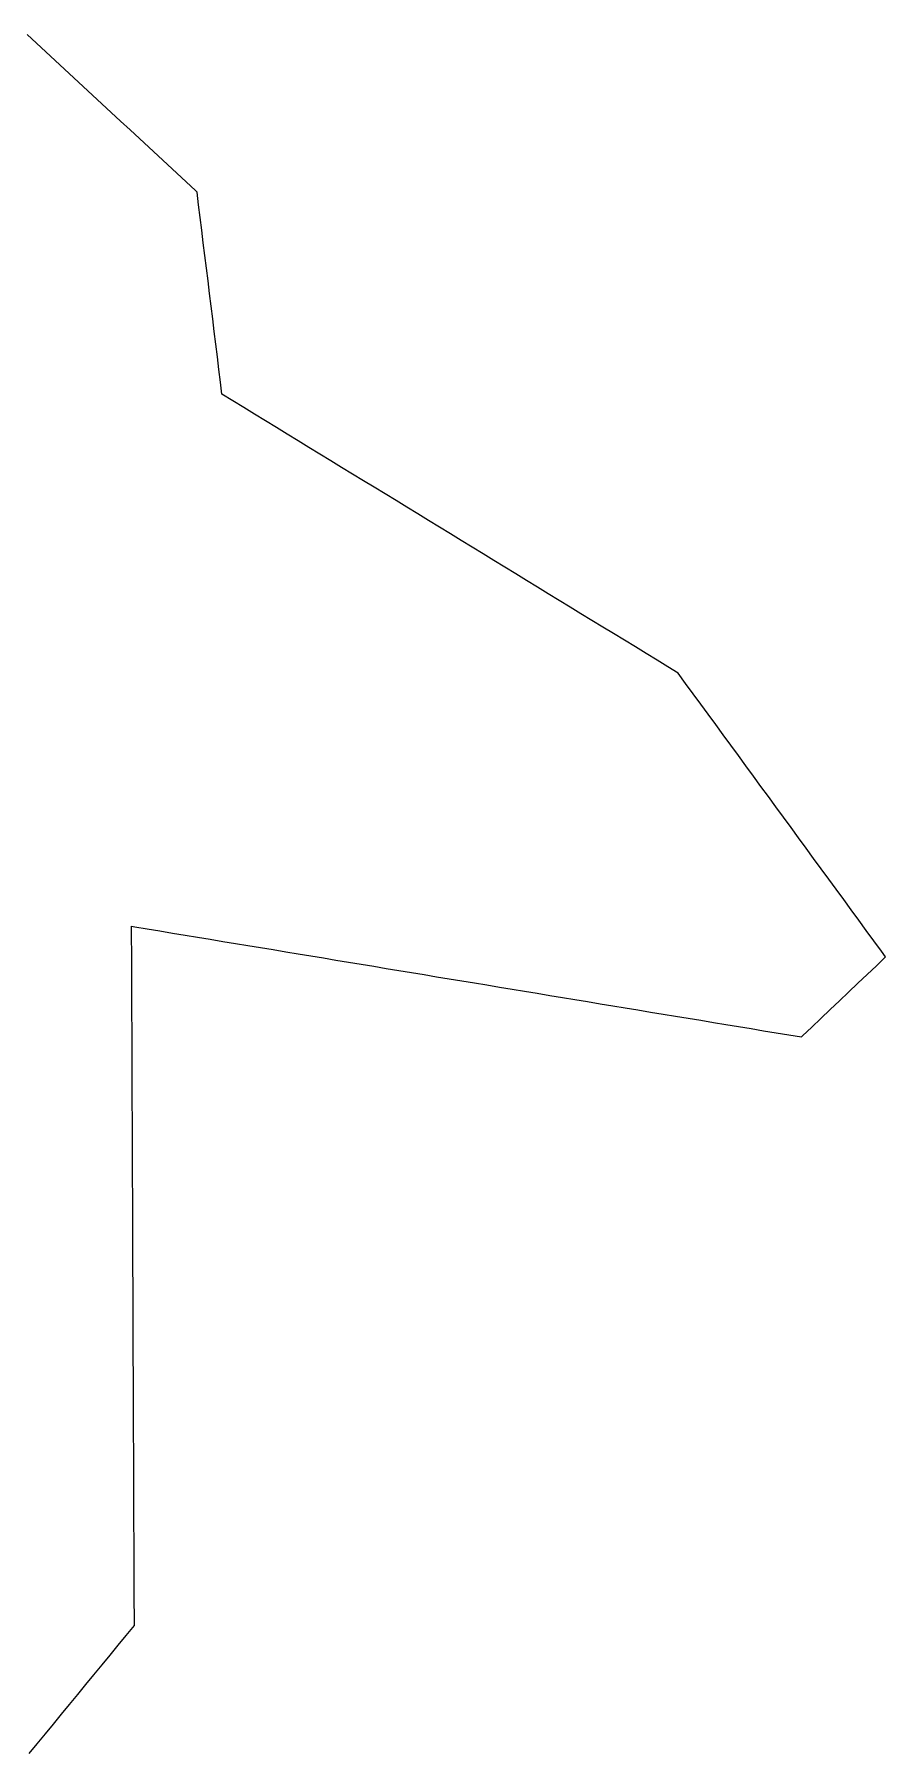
# Model space of a CAD drawing. Header units: millimetres. Extents: x 230 to 3347, y 514 to 5196.
# Drawn here: x 2824.7 to 2891.4, y 1908.7 to 2043.5 of the extents above; entities that cross this region are included whole.
import ezdxf

# ---------------------------------------------------------------- set-up
doc = ezdxf.new("R2010")
doc.units = ezdxf.units.MM
doc.layers.add('ALL_ISLANDS', color=7, linetype='Continuous')
doc.layers.add('OUTLINE_ISLAND_01', color=7, linetype='Continuous')

msp = doc.modelspace()

# ---------------------------------------------------------------- linework, layer by layer
at = {"layer": 'ALL_ISLANDS'}
msp.add_lwpolyline([(2824.2522, 1908.6853), (2824.8869, 1909.458), (2825.5217, 1910.2307), (2826.1564, 1911.0035), (2826.7912, 1911.7762), (2827.4259, 1912.5489), (2828.0606, 1913.3216), (2828.6954, 1914.0944), (2829.3301, 1914.8671), (2829.9649, 1915.6398), (2830.5996, 1916.4125), (2831.2343, 1917.1853), (2831.8691, 1917.958), (2832.5038, 1918.7307), (2832.5006, 1919.5487), (2832.4966, 1920.5487), (2832.4927, 1921.5487), (2832.4887, 1922.5487), (2832.4847, 1923.5487), (2832.4808, 1924.5487), (2832.4768, 1925.5487), (2832.4729, 1926.5487), (2832.4689, 1927.5487), (2832.4649, 1928.5487), (2832.461, 1929.5487), (2832.457, 1930.5487), (2832.453, 1931.5487), (2832.4491, 1932.5486), (2832.4451, 1933.5486), (2832.4412, 1934.5486), (2832.4372, 1935.5486), (2832.4332, 1936.5486), (2832.4293, 1937.5486), (2832.4253, 1938.5486), (2832.4213, 1939.5486), (2832.4174, 1940.5486), (2832.4134, 1941.5486), (2832.4095, 1942.5486), (2832.4055, 1943.5486), (2832.4015, 1944.5486), (2832.3976, 1945.5485), (2832.3936, 1946.5485), (2832.3896, 1947.5485), (2832.3857, 1948.5485), (2832.3817, 1949.5485), (2832.3778, 1950.5485), (2832.3738, 1951.5485), (2832.3698, 1952.5485), (2832.3659, 1953.5485), (2832.3619, 1954.5485), (2832.3579, 1955.5485), (2832.354, 1956.5485), (2832.35, 1957.5485), (2832.3461, 1958.5484), (2832.3421, 1959.5484), (2832.3381, 1960.5484), (2832.3342, 1961.5484), (2832.3302, 1962.5484), (2832.3262, 1963.5484), (2832.3223, 1964.5484), (2832.3183, 1965.5484), (2832.3144, 1966.5484), (2832.3104, 1967.5484), (2832.3064, 1968.5484), (2832.3025, 1969.5484), (2832.2985, 1970.5483), (2832.2945, 1971.5483), (2832.2906, 1972.5483), (2832.2866, 1973.5483), (2832.5308, 1973.508), (2833.5174, 1973.345), (2834.504, 1973.1821), (2835.4907, 1973.0191), (2836.4773, 1972.8562), (2837.4639, 1972.6932), (2838.4506, 1972.5302), (2839.4372, 1972.3673), (2840.4238, 1972.2043), (2841.4105, 1972.0414), (2842.3971, 1971.8784), (2843.3837, 1971.7154), (2844.3704, 1971.5525), (2845.357, 1971.3895), (2846.3436, 1971.2266), (2847.3303, 1971.0636), (2848.3169, 1970.9006), (2849.3035, 1970.7377), (2850.2902, 1970.5747), (2851.2768, 1970.4118), (2852.2634, 1970.2488), (2853.2501, 1970.0858), (2854.2367, 1969.9229), (2855.2233, 1969.7599), (2856.21, 1969.597), (2857.1966, 1969.434), (2858.1832, 1969.271), (2859.1699, 1969.1081), (2860.1565, 1968.9451), (2861.1431, 1968.7822), (2862.1298, 1968.6192), (2863.1164, 1968.4562), (2864.103, 1968.2933), (2865.0897, 1968.1303), (2866.0763, 1967.9674), (2867.0629, 1967.8044), (2868.0496, 1967.6414), (2869.0362, 1967.4785), (2870.0228, 1967.3155), (2871.0095, 1967.1526), (2871.9961, 1966.9896), (2872.9827, 1966.8267), (2873.9694, 1966.6637), (2874.956, 1966.5007), (2875.9426, 1966.3378), (2876.9293, 1966.1748), (2877.9159, 1966.0119), (2878.9025, 1965.8489), (2879.8892, 1965.6859), (2880.8758, 1965.523), (2881.8624, 1965.36), (2882.8491, 1965.1971), (2883.8357, 1965.0341), (2884.8223, 1964.8711), (2884.9041, 1964.9488), (2885.6292, 1965.6375), (2886.3543, 1966.3261), (2887.0794, 1967.0148), (2887.8045, 1967.7034), (2888.5296, 1968.3921), (2889.2547, 1969.0807), (2889.9798, 1969.7694), (2890.7049, 1970.458), (2891.43, 1971.1467), (2891.0956, 1971.6038), (2890.5052, 1972.4109), (2889.9148, 1973.218), (2889.3244, 1974.0251), (2888.7339, 1974.8322), (2888.1435, 1975.6393), (2887.5531, 1976.4464), (2886.9627, 1977.2535), (2886.3723, 1978.0607), (2885.7819, 1978.8678), (2885.1915, 1979.6749), (2884.6011, 1980.482), (2884.0107, 1981.2891), (2883.4203, 1982.0962), (2882.8299, 1982.9033), (2882.2395, 1983.7104), (2881.649, 1984.5175), (2881.0586, 1985.3246), (2880.4682, 1986.1317), (2879.8778, 1986.9388), (2879.2874, 1987.7459), (2878.697, 1988.553), (2878.1066, 1989.3601), (2877.5162, 1990.1672), (2876.9258, 1990.9743), (2876.3354, 1991.7814), (2875.745, 1992.5885), (2875.1546, 1993.3957), (2874.358, 1993.8825), (2873.5047, 1994.404), (2872.6514, 1994.9255), (2871.7982, 1995.4469), (2870.9449, 1995.9684), (2870.0916, 1996.4899), (2869.2384, 1997.0114), (2868.3851, 1997.5329), (2867.5319, 1998.0543), (2866.6786, 1998.5758), (2865.8253, 1999.0973), (2864.9721, 1999.6188), (2864.1188, 2000.1402), (2863.2655, 2000.6617), (2862.4123, 2001.1832), (2861.559, 2001.7047), (2860.7057, 2002.2262), (2859.8525, 2002.7476), (2858.9992, 2003.2691), (2858.1459, 2003.7906), (2857.2927, 2004.3121), (2856.4394, 2004.8336), (2855.5862, 2005.355), (2854.7329, 2005.8765), (2853.8796, 2006.398), (2853.0264, 2006.9195), (2852.1731, 2007.441), (2851.3198, 2007.9624), (2850.4666, 2008.4839), (2849.6133, 2009.0054), (2848.76, 2009.5269), (2847.9068, 2010.0484), (2847.0535, 2010.5698), (2846.2003, 2011.0913), (2845.347, 2011.6128), (2844.4937, 2012.1343), (2843.6405, 2012.6557), (2842.7872, 2013.1772), (2841.9339, 2013.6987), (2841.0807, 2014.2202), (2840.2274, 2014.7417), (2839.3741, 2015.2631), (2839.257, 2016.2137), (2839.1348, 2017.2062), (2839.0125, 2018.1987), (2838.8902, 2019.1912), (2838.7679, 2020.1837), (2838.6456, 2021.1762), (2838.5234, 2022.1687), (2838.4011, 2023.1612), (2838.2788, 2024.1537), (2838.1565, 2025.1462), (2838.0342, 2026.1386), (2837.912, 2027.1311), (2837.7897, 2028.1236), (2837.6674, 2029.1161), (2837.5451, 2030.1086), (2837.4228, 2031.1011), (2837.2903, 2031.2242), (2836.5575, 2031.9047), (2835.8247, 2032.5851), (2835.0919, 2033.2656), (2834.3591, 2033.946), (2833.6263, 2034.6265), (2832.8935, 2035.3069), (2832.1607, 2035.9874), (2831.4279, 2036.6678), (2830.6951, 2037.3483), (2829.9623, 2038.0287), (2829.2295, 2038.7092), (2828.4967, 2039.3896), (2827.7639, 2040.0701), (2827.0311, 2040.7505), (2826.2983, 2041.431), (2825.5655, 2042.1114), (2824.8327, 2042.7919), (2824.0999, 2043.4723)], dxfattribs=at)
at = {"layer": 'OUTLINE_ISLAND_01'}
msp.add_lwpolyline([(2824.2522, 1908.6853), (2824.8869, 1909.458), (2825.5217, 1910.2307), (2826.1564, 1911.0035), (2826.7912, 1911.7762), (2827.4259, 1912.5489), (2828.0606, 1913.3216), (2828.6954, 1914.0944), (2829.3301, 1914.8671), (2829.9649, 1915.6398), (2830.5996, 1916.4125), (2831.2343, 1917.1853), (2831.8691, 1917.958), (2832.5038, 1918.7307), (2832.5006, 1919.5487), (2832.4966, 1920.5487), (2832.4927, 1921.5487), (2832.4887, 1922.5487), (2832.4847, 1923.5487), (2832.4808, 1924.5487), (2832.4768, 1925.5487), (2832.4729, 1926.5487), (2832.4689, 1927.5487), (2832.4649, 1928.5487), (2832.461, 1929.5487), (2832.457, 1930.5487), (2832.453, 1931.5487), (2832.4491, 1932.5486), (2832.4451, 1933.5486), (2832.4412, 1934.5486), (2832.4372, 1935.5486), (2832.4332, 1936.5486), (2832.4293, 1937.5486), (2832.4253, 1938.5486), (2832.4213, 1939.5486), (2832.4174, 1940.5486), (2832.4134, 1941.5486), (2832.4095, 1942.5486), (2832.4055, 1943.5486), (2832.4015, 1944.5486), (2832.3976, 1945.5485), (2832.3936, 1946.5485), (2832.3896, 1947.5485), (2832.3857, 1948.5485), (2832.3817, 1949.5485), (2832.3778, 1950.5485), (2832.3738, 1951.5485), (2832.3698, 1952.5485), (2832.3659, 1953.5485), (2832.3619, 1954.5485), (2832.3579, 1955.5485), (2832.354, 1956.5485), (2832.35, 1957.5485), (2832.3461, 1958.5484), (2832.3421, 1959.5484), (2832.3381, 1960.5484), (2832.3342, 1961.5484), (2832.3302, 1962.5484), (2832.3262, 1963.5484), (2832.3223, 1964.5484), (2832.3183, 1965.5484), (2832.3144, 1966.5484), (2832.3104, 1967.5484), (2832.3064, 1968.5484), (2832.3025, 1969.5484), (2832.2985, 1970.5483), (2832.2945, 1971.5483), (2832.2906, 1972.5483), (2832.2866, 1973.5483), (2832.5308, 1973.508), (2833.5174, 1973.345), (2834.504, 1973.1821), (2835.4907, 1973.0191), (2836.4773, 1972.8562), (2837.4639, 1972.6932), (2838.4506, 1972.5302), (2839.4372, 1972.3673), (2840.4238, 1972.2043), (2841.4105, 1972.0414), (2842.3971, 1971.8784), (2843.3837, 1971.7154), (2844.3704, 1971.5525), (2845.357, 1971.3895), (2846.3436, 1971.2266), (2847.3303, 1971.0636), (2848.3169, 1970.9006), (2849.3035, 1970.7377), (2850.2902, 1970.5747), (2851.2768, 1970.4118), (2852.2634, 1970.2488), (2853.2501, 1970.0858), (2854.2367, 1969.9229), (2855.2233, 1969.7599), (2856.21, 1969.597), (2857.1966, 1969.434), (2858.1832, 1969.271), (2859.1699, 1969.1081), (2860.1565, 1968.9451), (2861.1431, 1968.7822), (2862.1298, 1968.6192), (2863.1164, 1968.4562), (2864.103, 1968.2933), (2865.0897, 1968.1303), (2866.0763, 1967.9674), (2867.0629, 1967.8044), (2868.0496, 1967.6414), (2869.0362, 1967.4785), (2870.0228, 1967.3155), (2871.0095, 1967.1526), (2871.9961, 1966.9896), (2872.9827, 1966.8267), (2873.9694, 1966.6637), (2874.956, 1966.5007), (2875.9426, 1966.3378), (2876.9293, 1966.1748), (2877.9159, 1966.0119), (2878.9025, 1965.8489), (2879.8892, 1965.6859), (2880.8758, 1965.523), (2881.8624, 1965.36), (2882.8491, 1965.1971), (2883.8357, 1965.0341), (2884.8223, 1964.8711), (2884.9041, 1964.9488), (2885.6292, 1965.6375), (2886.3543, 1966.3261), (2887.0794, 1967.0148), (2887.8045, 1967.7034), (2888.5296, 1968.3921), (2889.2547, 1969.0807), (2889.9798, 1969.7694), (2890.7049, 1970.458), (2891.43, 1971.1467), (2891.0956, 1971.6038), (2890.5052, 1972.4109), (2889.9148, 1973.218), (2889.3244, 1974.0251), (2888.7339, 1974.8322), (2888.1435, 1975.6393), (2887.5531, 1976.4464), (2886.9627, 1977.2535), (2886.3723, 1978.0607), (2885.7819, 1978.8678), (2885.1915, 1979.6749), (2884.6011, 1980.482), (2884.0107, 1981.2891), (2883.4203, 1982.0962), (2882.8299, 1982.9033), (2882.2395, 1983.7104), (2881.649, 1984.5175), (2881.0586, 1985.3246), (2880.4682, 1986.1317), (2879.8778, 1986.9388), (2879.2874, 1987.7459), (2878.697, 1988.553), (2878.1066, 1989.3601), (2877.5162, 1990.1672), (2876.9258, 1990.9743), (2876.3354, 1991.7814), (2875.745, 1992.5885), (2875.1546, 1993.3957), (2874.358, 1993.8825), (2873.5047, 1994.404), (2872.6514, 1994.9255), (2871.7982, 1995.4469), (2870.9449, 1995.9684), (2870.0916, 1996.4899), (2869.2384, 1997.0114), (2868.3851, 1997.5329), (2867.5319, 1998.0543), (2866.6786, 1998.5758), (2865.8253, 1999.0973), (2864.9721, 1999.6188), (2864.1188, 2000.1402), (2863.2655, 2000.6617), (2862.4123, 2001.1832), (2861.559, 2001.7047), (2860.7057, 2002.2262), (2859.8525, 2002.7476), (2858.9992, 2003.2691), (2858.1459, 2003.7906), (2857.2927, 2004.3121), (2856.4394, 2004.8336), (2855.5862, 2005.355), (2854.7329, 2005.8765), (2853.8796, 2006.398), (2853.0264, 2006.9195), (2852.1731, 2007.441), (2851.3198, 2007.9624), (2850.4666, 2008.4839), (2849.6133, 2009.0054), (2848.76, 2009.5269), (2847.9068, 2010.0484), (2847.0535, 2010.5698), (2846.2003, 2011.0913), (2845.347, 2011.6128), (2844.4937, 2012.1343), (2843.6405, 2012.6557), (2842.7872, 2013.1772), (2841.9339, 2013.6987), (2841.0807, 2014.2202), (2840.2274, 2014.7417), (2839.3741, 2015.2631), (2839.257, 2016.2137), (2839.1348, 2017.2062), (2839.0125, 2018.1987), (2838.8902, 2019.1912), (2838.7679, 2020.1837), (2838.6456, 2021.1762), (2838.5234, 2022.1687), (2838.4011, 2023.1612), (2838.2788, 2024.1537), (2838.1565, 2025.1462), (2838.0342, 2026.1386), (2837.912, 2027.1311), (2837.7897, 2028.1236), (2837.6674, 2029.1161), (2837.5451, 2030.1086), (2837.4228, 2031.1011), (2837.2903, 2031.2242), (2836.5575, 2031.9047), (2835.8247, 2032.5851), (2835.0919, 2033.2656), (2834.3591, 2033.946), (2833.6263, 2034.6265), (2832.8935, 2035.3069), (2832.1607, 2035.9874), (2831.4279, 2036.6678), (2830.6951, 2037.3483), (2829.9623, 2038.0287), (2829.2295, 2038.7092), (2828.4967, 2039.3896), (2827.7639, 2040.0701), (2827.0311, 2040.7505), (2826.2983, 2041.431), (2825.5655, 2042.1114), (2824.8327, 2042.7919), (2824.0999, 2043.4723)], dxfattribs=at)

doc.saveas('drawing.dxf')
